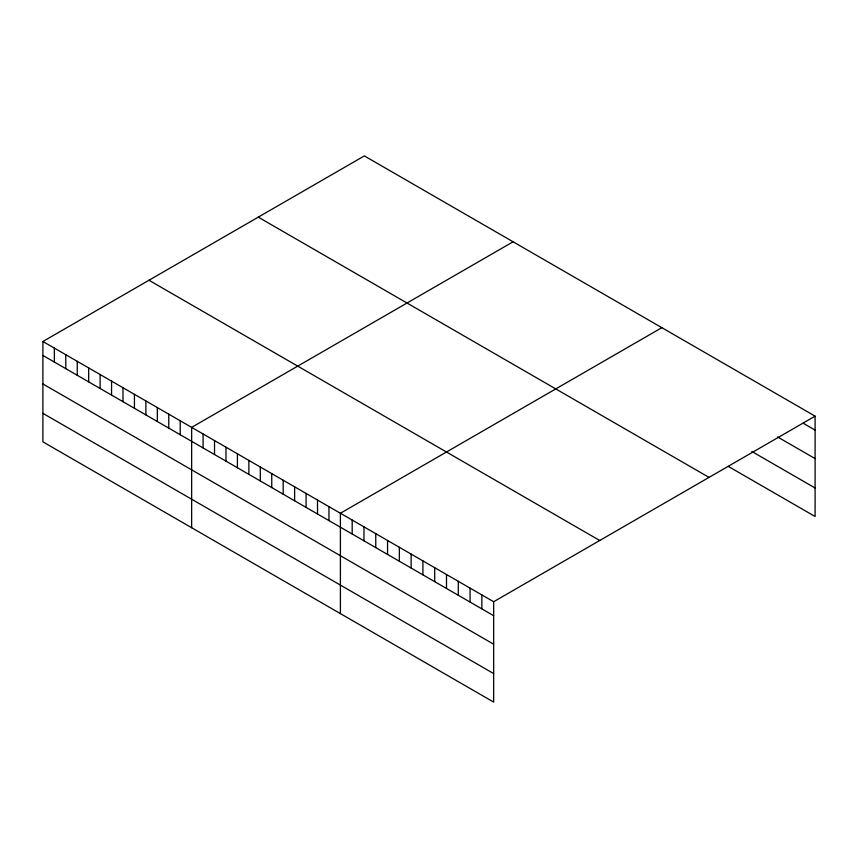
<?xml version="1.0" encoding="UTF-8"?>
<svg xmlns="http://www.w3.org/2000/svg" width="858" height="858" viewBox="0 0 858 858"><rect width="100%" height="100%" fill="white"/><g stroke="black" fill="none" stroke-linecap="round" stroke-linejoin="round"><path stroke-width="1.29" d="M42.9 341.495L493.661 601.737L493.661 702.091L42.9 441.849L42.9 341.495L364.339 155.909L815.1 416.151L815.1 516.505L728.292 466.387M513.095 241.784L191.645 427.37L191.645 527.724M661.84 327.67L340.401 513.256L340.401 613.609M493.661 601.737L815.1 416.151M803.313 423.294L815.1 430.105M777.595 436.958L815.1 458.612M751.865 451.49L815.1 487.998M258.269 217.149L709.019 477.391M148.981 280.255L599.731 540.497M42.9 355.448L493.661 615.69M42.9 383.955L493.661 644.197M42.9 413.331L493.661 673.573M481.864 594.926L481.864 608.88M470.077 588.127L470.077 602.08M458.29 581.316L458.29 595.27M446.503 574.506L446.503 588.459M434.716 567.706L434.716 581.66M422.919 560.896L422.919 574.849M411.132 554.096L411.132 568.039M399.345 547.286L399.345 561.239M387.559 540.476L387.559 554.429M375.761 533.676L375.761 547.629M363.974 526.866L363.974 540.819M352.188 520.055L352.188 534.008M328.957 506.649L328.957 520.602M317.514 500.042L317.514 513.996M306.07 493.436L306.07 507.389M294.626 486.829L294.626 500.782M283.183 480.223L283.183 494.176M271.75 473.616L271.75 487.569M260.306 467.009L260.306 480.963M248.863 460.403L248.863 474.356M237.419 453.796L237.419 467.749M225.976 447.19L225.976 461.143M214.532 440.583L214.532 454.536M203.089 433.976L203.089 447.93M180.212 420.763L180.212 434.716M168.769 414.157L168.769 428.11M157.325 407.55L157.325 421.503M145.881 400.954L145.881 414.897M134.438 394.348L134.438 408.29M122.994 387.741L122.994 401.683M111.551 381.134L111.551 395.088M100.107 374.528L100.107 388.481M88.674 367.921L88.674 381.874M77.231 361.315L77.231 375.268M65.787 354.708L65.787 368.661M54.344 348.101L54.344 362.055"/></g></svg>
